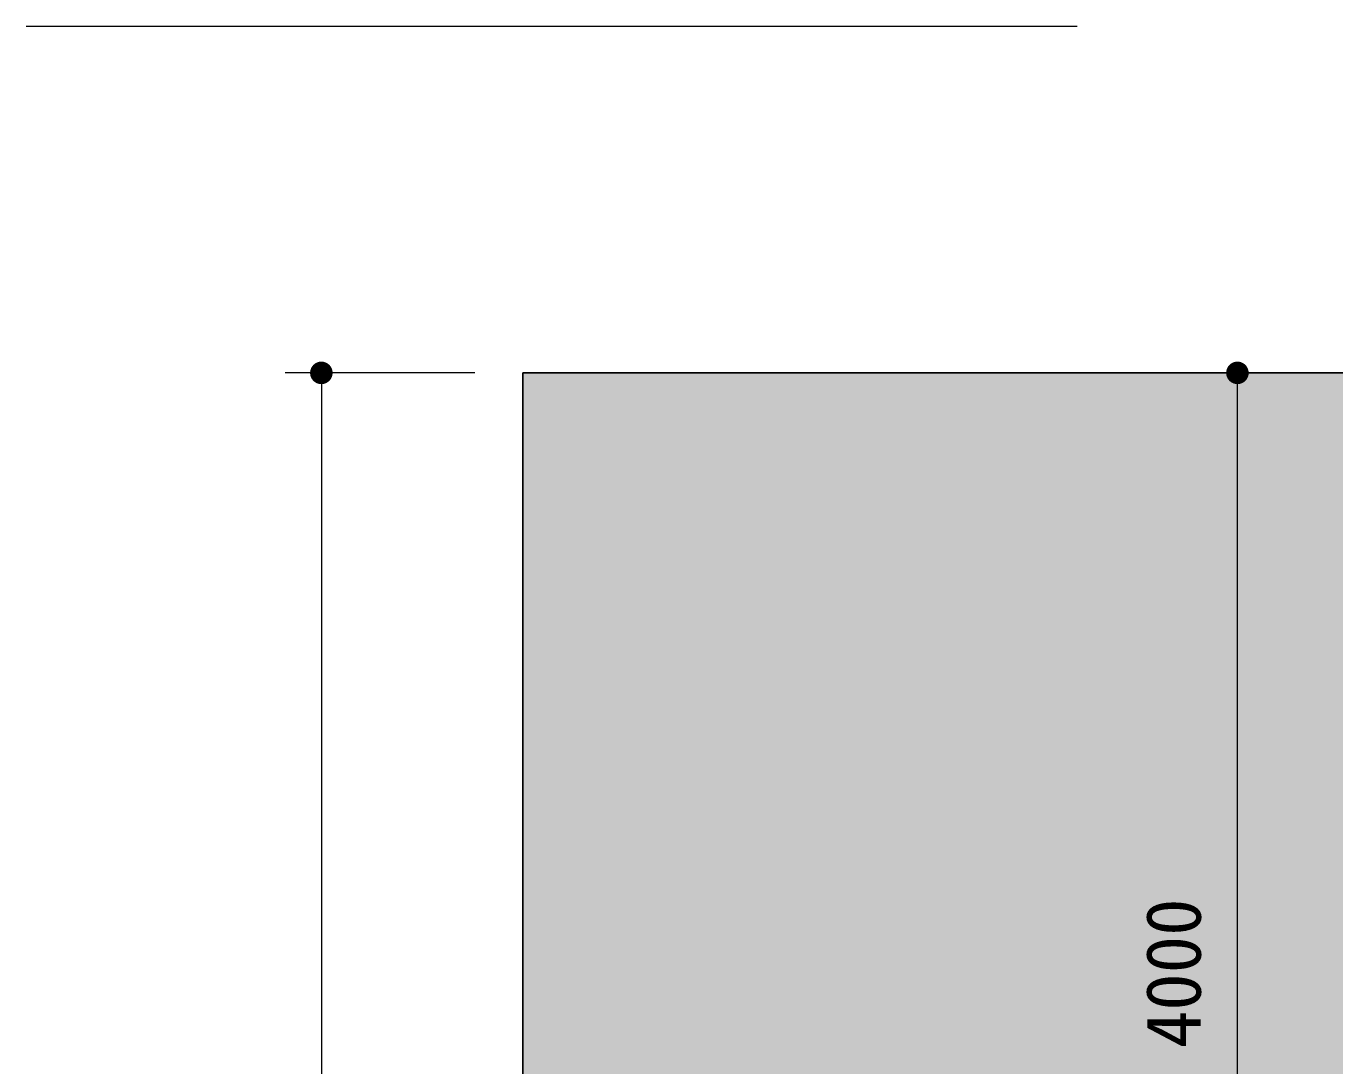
# Model space of a CAD drawing. Units: millimetres on the paper, enlarged 40 times, with parts at other scales. Extents: x 600 to 16200, y 600 to 11280.
# Drawn here: x 13002 to 14745, y 7160 to 8545 of the extents above; entities that cross this region are included whole.
import ezdxf
from ezdxf.enums import TextEntityAlignment as Align

# ---------------------------------------------------------------- set-up
doc = ezdxf.new("R2010")
doc.units = ezdxf.units.MM
doc.header["$LTSCALE"] = 40
for name, color, linetype, lineweight in [('D-STR-DIM\u3000寸法線、寸法値', 7, 'Continuous', 13), ('D-STR-TXT\u3000文字列', 7, 'Continuous', 13), ('D-STR\u3000構造物外形線', 1, 'Continuous', 25)]:
    doc.layers.add(name, color=color, linetype=linetype, lineweight=lineweight)
doc.styles.add('ＭＳ ゴシック', font='')
doc.styles.get('ＭＳ ゴシック').set_extended_font_data('MS Gothic')

# ---------------------------------------------------------------- blocks, each defined once
blk = doc.blocks.new('filled_dot')
at = {"color": 0, "linetype": 'Continuous', "lineweight": -2, "const_width": 1.25}
blk.add_lwpolyline([(-0.625, 0, 1), (0.625, 0, 1)], format="xyb", close=True, dxfattribs=at)

msp = doc.modelspace()

# ---------------------------------------------------------------- hatches: boundary and pattern name
at = {"layer": 'D-STR\u3000構造物外形線'}
msp.add_hatch(color=256, dxfattribs=at).paths.add_polyline_path([(13663.71, 8083.28), (13663.71, 4883.28), (15567.81, 4883.28), (15567.81, 8083.28)])

# ---------------------------------------------------------------- linework, layer by layer
at = {"layer": 'D-STR-DIM\u3000寸法線、寸法値'}
for p, q in [((13599.71, 8083.28), (13347.43, 8083.28)), ((13395.43, 8083.28), (13395.43, 4883.28)), ((14615.71, 6483.28), (14615.71, 8083.28))]:
    msp.add_line(p, q, dxfattribs=at)
at = {"layer": 'D-STR-TXT\u3000文字列'}
msp.add_line((13002.24, 8545.23), (14402.24, 8545.23), dxfattribs=at)
at = {"layer": 'D-STR\u3000構造物外形線'}
msp.add_lwpolyline([(13663.61, 8083.28), (15567.81, 8083.28), (15567.81, 4883.28), (13663.61, 4883.28)], close=True, dxfattribs=at)

# ---------------------------------------------------------------- block references
at = {"layer": 'D-STR-DIM\u3000寸法線、寸法値', "xscale": 12, "yscale": 12, "rotation": 270}
for p in [(13395.43, 8083.28), (14615.71, 8083.28)]:
    msp.add_blockref('filled_dot', p, dxfattribs=at)

# ---------------------------------------------------------------- texts
at = {"layer": 'D-STR-DIM\u3000寸法線、寸法値', "style": 'ＭＳ ゴシック'}
msp.add_text('4000', height=73.31, rotation=90, dxfattribs=at).set_placement((14530.2, 7283.28), align=Align.MIDDLE_CENTER)

doc.saveas('drawing.dxf')
